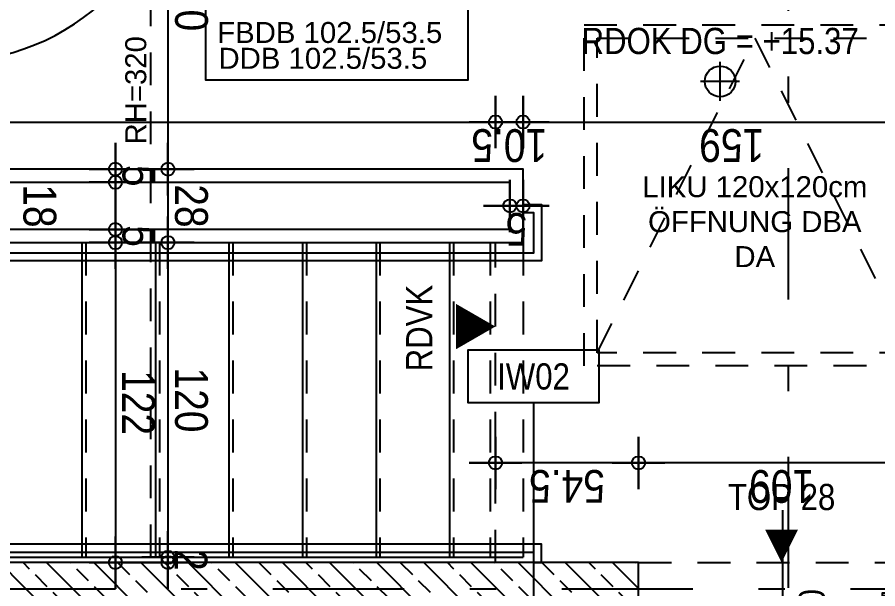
# Model space of a CAD drawing. Header units: millimetres. Extents: x 2870 to 2935, y 1632 to 1744.
# Drawn here: x 2920.574 to 2923.852, y 1671.596 to 1673.775 of the extents above; entities that cross this region are included whole.
import ezdxf
from ezdxf.enums import TextEntityAlignment as Align

# ---------------------------------------------------------------- set-up
doc = ezdxf.new("R2010")
doc.units = ezdxf.units.MM
doc.linetypes.add('HIDDEN2', pattern=[0.1875, 0.125, -0.0625])
doc.linetypes.add('STRICHPUNKT', pattern=[1, 0.5, -0.25, 0, -0.25])
for name, color, linetype in [('00-TXT---------M0', 8, 'Continuous'), ('01-SYM-G00-L05-Aufbauten', 8, 'Continuous'), ('01-SYM-G00-L05-M0', 8, 'Continuous'), ('01-TXT---------M0', 1, 'Continuous'), ('01-TXT-G00-L05-M0', 1, 'Continuous'), ('02-AXO-G00-L05-M0', 8, 'STRICHPUNKT'), ('02-DIM-G00-L05-ACHSEN', 8, 'Continuous'), ('02-DIM-G00-L05-M0', 8, 'Continuous'), ('02-DIM-G00-L05-ROHBAU', 8, 'Continuous'), ('02-FIL-G00-L05-STB', 8, 'Continuous'), ('02-HID-G00-L05-M0', 8, 'HIDDEN2'), ('02-TWA---------M0', 4, 'Continuous'), ('02-TWA-G00-L05-M0', 4, 'Continuous'), ('02-TXT-G00-L05-M0', 8, 'Continuous'), ('02-ZWA---------M0', 2, 'Continuous'), ('03-HID-G00-L05-M0', 8, 'HIDDEN2'), ('03-TXT-G00-L05-M0', 8, 'Continuous'), ('05-STO---------M0', 1, 'Continuous'), ('05-SYM---------M0', 8, 'Continuous'), ('05-SYM-G00-L05-M0', 8, 'Continuous'), ('05-TXT--------M0', 8, 'Continuous'), ('05-TXT-G00-L05-M0', 8, 'Continuous'), ('06-SYM-G00-L05-M0', 8, 'Continuous')]:
    doc.layers.add(name, color=color, linetype=linetype)
doc.layers.add('05_HLP---------M0', color=6, linetype='Continuous', plot=False)
doc.styles.add('ARIAL', font='arial.ttf', dxfattribs={"width": 0.85})
doc.styles.get("Standard").update_dxf_attribs({"font": 'arial.ttf'})
doc.dimstyles.new('pp chromy&schneider', dxfattribs={"dimscale": 0.005, "dimtxt": 25, "dimasz": 10, "dimexe": 0, "dimexo": 0, "dimgap": 5, "dimtad": 1, "dimdec": 1, "dimlfac": 100, "dimrnd": 0.1, "dimzin": 9, "dimdsep": 46, "dimtxsty": 'ARIAL', "dimblk": 'c&s kote', "dimcen": 0, "dimse1": 1, "dimse2": 1, "dimclrd": 8, "dimclrt": 8, "dimadec": 0, "dimazin": 0, "dimtfac": 0.75, "dimtdec": 1, "dimtix": 1, "dimtmove": 2, "dimatfit": 0, "dimldrblk": 'NONE', "dimfxl": 1, "dimtolj": 1, "dimlwd": -1, "dimarcsym": 0})

# ---------------------------------------------------------------- blocks, each defined once
blk = doc.blocks.new('WET')
at = {"layer": '02-TWA---------M0'}
for points in [[(-0.545, 0), (-0.545, 0.2)], [(0.545, 0), (0.545, 0.2)]]:
    blk.add_lwpolyline(points, dxfattribs=at)
at = {"layer": '02-ZWA---------M0'}
for points in [[(-0.545, 0), (-0.545, -0.07)], [(0.545, 0), (0.545, -0.07)]]:
    blk.add_lwpolyline(points, dxfattribs=at)
at = {"layer": '05-STO---------M0'}
for points in [[(-0.54, 0.058), (-0.52, 0.058), (-0.52, 0.063, 0.414214), (-0.525, 0.068), (-0.545, 0.068)], [(0.54, 0.058), (0.52, 0.058), (0.52, 0.063, -0.414214), (0.525, 0.068), (0.545, 0.068)], [(-0.54, -0.01), (-0.52, -0.01), (-0.52, -0.015, -0.414214), (-0.525, -0.02), (-0.545, -0.02)], [(0.54, -0.01), (0.52, -0.01), (0.52, -0.015, 0.414214), (0.525, -0.02), (0.545, -0.02)]]:
    blk.add_lwpolyline(points, format="xyb", close=True, dxfattribs=at)
for points in [[(-0.464, -0.01), (-0.54, -0.01), (-0.54, 0.058), (-0.45, 0.058), (-0.45, 0.058), (-0.45, 0.058), (-0.45, 0.0195), (-0.464, 0.0195), (-0.464, -0.01)], [(0.464, -0.01), (0.54, -0.01), (0.54, 0.058), (0.45, 0.058), (0.45, 0.058), (0.45, 0.058), (0.45, 0.0195), (0.464, 0.0195), (0.464, -0.01)]]:
    blk.add_lwpolyline(points, dxfattribs=at)
at = {"layer": '05-SYM---------M0'}
for p, q in [((-0.422, -0.908), (-0.392, -0.908)), ((-0.422, -0.928), (-0.392, -0.928))]:
    blk.add_line(p, q, dxfattribs=at)
for points in [[(0.545, 0.018), (-0.545, 0.018)], [(-0.432, -0.061), (-0.432, -0.061), (-0.452, -0.061), (-0.452, -0.046), (-0.476, -0.046), (-0.476, -0.032), (-0.496, -0.032), (-0.496, -0.982), (-0.476, -0.982), (-0.476, -0.968), (-0.452, -0.968), (-0.452, -0.953), (-0.432, -0.953), (-0.432, -0.061)], [(-0.491, -0.021), (-0.481, -0.021)], [(-0.486, -0.026), (-0.486, -0.016)], [(-0.506, -0.928), (-0.562, -0.928), (-0.562, -0.793)], [(-0.542, -0.793), (-0.562, -0.793)], [(-0.506, -0.908), (-0.542, -0.908), (-0.542, -0.793)], [(-0.496, -0.9455), (-0.506, -0.9455), (-0.506, -0.8905), (-0.496, -0.8905)], [(-0.432, -0.9455), (-0.422, -0.9455), (-0.422, -0.8905), (-0.432, -0.8905)], [(-0.392, -0.9455), (-0.382, -0.9455), (-0.382, -0.8905), (-0.392, -0.8905)], [(-0.392, -0.9455), (-0.392, -0.8905)]]:
    blk.add_lwpolyline(points, dxfattribs=at)
at = {"layer": '05-SYM---------M0', "linetype": 'HIDDEN2', "ltscale": 0.2}
blk.add_lwpolyline([(-0.496, -0.142), (-0.546, -0.142), (-0.546, -0.432), (-0.496, -0.432)], close=True, dxfattribs=at)
at = {"layer": '05-SYM---------M0'}
blk.add_circle((-0.486, -0.021), 0.01, dxfattribs=at)
blk.add_arc((-0.486, -0.021), 0.9611, 269.4038, 0.6558, dxfattribs=at)
at = {"layer": '05_HLP---------M0'}
for p, q in [((0.401, 0.043), (0.401, 0.073)), ((0.421, 0.043), (0.421, 0.073))]:
    blk.add_line(p, q, dxfattribs=at)
for points in [[(0.4385, 0.073), (0.4385, 0.083), (0.3835, 0.083), (0.3835, 0.073)], [(0.4385, 0.073), (0.3835, 0.073)], [(-0.446, 0.033), (-0.446, 0.033), (-0.446, 0.013), (-0.461, 0.013), (-0.461, -0.011), (-0.475, -0.011), (-0.475, -0.031), (0.475, -0.031), (0.475, -0.011), (0.461, -0.011), (0.461, 0.013), (0.446, 0.013), (0.446, 0.033), (-0.446, 0.033)], [(0.4385, 0.033), (0.4385, 0.043), (0.3835, 0.043), (0.3835, 0.033)], [(0.4385, -0.031), (0.4385, -0.041), (0.3835, -0.041), (0.3835, -0.031)], [(0.421, -0.041), (0.421, -0.097), (0.286, -0.097)], [(0.401, -0.041), (0.401, -0.077), (0.286, -0.077)], [(0.286, -0.077), (0.286, -0.097)]]:
    blk.add_lwpolyline(points, dxfattribs=at)
blk = doc.blocks.new('05-TXT')
at = {"layer": '05-TXT--------M0'}
blk.add_line((-0.4, 0), (0.4, 0), dxfattribs=at)
at = {"layer": '05-TXT--------M0', "color": 8, "style": 'ARIAL', "width": 0.85}
blk.add_attdef('BREITE', text='', height=0.1, dxfattribs=at).set_placement((0, 0.05), align=Align.CENTER)
blk.add_attdef('HÖHE', text='', height=0.1, rotation=360, dxfattribs=at).set_placement((0, -0.06), align=Align.TOP_CENTER)
blk = doc.blocks.new('00-top')
blk.add_lwpolyline([(0, 0, 0, 0.125, 0), (-0.125, 0, 0.125, 0.125, 0)], format="xyseb")
at = {"layer": '01-TXT---------M0', "color": 8, "style": 'ARIAL', "width": 0.85}
for tag, p in [('NUMBER', (-0.3, 0)), ('TOP', (-0.65, 0))]:
    blk.add_attdef(tag, text='', height=0.1, rotation=90, dxfattribs=at).set_placement(p, align=Align.MIDDLE_CENTER)
blk = doc.blocks.new('BodenWandaufbau')
blk.add_line((0.5972, -0.3907), (0.5972, -1.8107))
blk.add_lwpolyline([(0.5972, -0.3907), (0.8472, -0.3907), (0.8472, -0.1907), (0.3472, -0.1907), (0.3472, -0.3907)], close=True)
at = {"layer": '01-TXT---------M0', "color": 0, "style": 'ARIAL', "width": 0.85}
blk.add_attdef('NR', text='', height=0.1, rotation=0, dxfattribs=at).set_placement((0.5972, -0.2907), align=Align.MIDDLE)
blk = doc.blocks.new('c&s kote')
at = {"color": 8}
for p, q in [((0, -2), (0, 2)), ((0, 2), (0, -2)), ((-2, 0), (2, 0)), ((2, 0), (-2, 0))]:
    blk.add_line(p, q, dxfattribs=at)
blk.add_circle((0, 0), 0.5, dxfattribs=at)
blk = doc.blocks.new('*D994')
at = {"layer": '02-DIM-G00-L05-ROHBAU', "color": 8, "transparency": 16777216}
blk.add_line((2921.1485, 1674.4458), (2921.1485, 1673.2458), dxfattribs=at)
at = {"layer": '02-DIM-G00-L05-ROHBAU', "color": 8, "transparency": 16777216, "xscale": 0.05, "yscale": 0.05, "zscale": 0.05}
for p, rotation in [((2921.1485, 1674.4958), 90), ((2921.1485, 1673.1958), 270)]:
    blk.add_blockref('c&s kote', p, dxfattribs=dict(at, rotation=rotation))
at = {"layer": '02-DIM-G00-L05-ROHBAU', "color": 8, "transparency": 16777216, "insert": (2921.2374, 1673.8458), "char_height": 0.125, "attachment_point": 5, "rotation": 270, "style": 'ARIAL'}
blk.add_mtext('\\A1;130', dxfattribs=at)
blk = doc.blocks.new('_None')
blk = doc.blocks.new('*D995')
at = {"layer": '02-DIM-G00-L05-ROHBAU', "color": 8, "transparency": 16777216}
blk.add_line((2921.1485, 1673.1458), (2921.1485, 1672.9658), dxfattribs=at)
at = {"layer": '02-DIM-G00-L05-ROHBAU', "color": 8, "transparency": 16777216, "xscale": 0.05, "yscale": 0.05, "zscale": 0.05}
for p, rotation in [((2921.1485, 1673.1958), 90), ((2921.1485, 1672.9158), 270)]:
    blk.add_blockref('c&s kote', p, dxfattribs=dict(at, rotation=rotation))
at = {"layer": '02-DIM-G00-L05-ROHBAU', "color": 8, "transparency": 16777216, "insert": (2921.2373, 1673.0558), "char_height": 0.125, "attachment_point": 5, "rotation": 270, "style": 'ARIAL'}
blk.add_mtext('\\A1;28', dxfattribs=at)
blk = doc.blocks.new('*D996')
at = {"layer": '02-DIM-G00-L05-ROHBAU', "color": 8, "transparency": 16777216}
blk.add_line((2921.1485, 1672.8658), (2921.1485, 1671.7658), dxfattribs=at)
at = {"layer": '02-DIM-G00-L05-ROHBAU', "color": 8, "transparency": 16777216, "xscale": 0.05, "yscale": 0.05, "zscale": 0.05}
for p, rotation in [((2921.1485, 1672.9158), 90), ((2921.1485, 1671.7158), 270)]:
    blk.add_blockref('c&s kote', p, dxfattribs=dict(at, rotation=rotation))
at = {"layer": '02-DIM-G00-L05-ROHBAU', "color": 8, "transparency": 16777216, "insert": (2921.2373, 1672.3158), "char_height": 0.125, "attachment_point": 5, "rotation": 270, "style": 'ARIAL'}
blk.add_mtext('\\A1;120', dxfattribs=at)
blk = doc.blocks.new('01-hk4')
blk.add_lwpolyline([(0, 0, 0, 0.270625, 0), (0, 0.234375, 0.270625, 0.270625, 0)], format="xyseb")
at = {"layer": '00-TXT---------M0', "color": 8, "style": 'ARIAL', "width": 0.85}
blk.add_attdef('HEIGHT', text='', height=0.1, dxfattribs=at).set_placement((0, 0.35), align=Align.CENTER)
blk = doc.blocks.new('*D1146')
at = {"layer": '02-DIM-G00-L05-ACHSEN', "color": 8, "transparency": 16777216}
blk.add_arc((2930.7611, 1688.3358), 0.3783, 7.5792, 82.4208, dxfattribs=at)
at = {"layer": '02-DIM-G00-L05-ACHSEN', "color": 8, "transparency": 16777216, "xscale": 0.05, "yscale": 0.05, "zscale": 0.05}
for p, rotation in [((2930.7611, 1688.714), 176.2103799030718), ((2931.1394, 1688.3358), 273.7896200982607)]:
    blk.add_blockref('c&s kote', p, dxfattribs=dict(at, rotation=rotation))
at = {"layer": '02-DIM-G00-L05-ACHSEN', "color": 8, "transparency": 16777216, "insert": (2931.0914, 1688.666), "char_height": 0.125, "attachment_point": 5, "rotation": 315, "style": 'ARIAL'}
blk.add_mtext('\\A1;90.00°', dxfattribs=at)
blk = doc.blocks.new('*D1185')
at = {"layer": '02-DIM-G00-L05-ACHSEN', "color": 8, "transparency": 16777216}
blk.add_arc((2902.5911, 1658.9424), 0.9465, 182.3395, 266.973, dxfattribs=at)
at = {"layer": '02-DIM-G00-L05-ACHSEN', "color": 8, "transparency": 16777216, "xscale": 0.05, "yscale": 0.05, "zscale": 0.05}
for p, rotation in [((2901.6447, 1658.9538), 90.82598231942208), ((2902.5911, 1657.9959), 358.4865013265444)]:
    blk.add_blockref('c&s kote', p, dxfattribs=dict(at, rotation=rotation))
at = {"layer": '02-DIM-G00-L05-ACHSEN', "color": 8, "transparency": 16777216, "insert": (2901.981, 1658.3396), "char_height": 0.125, "attachment_point": 5, "rotation": 314.6562, "style": 'ARIAL'}
blk.add_mtext('\\A1;90.69°', dxfattribs=at)
blk = doc.blocks.new('*D1186')
at = {"layer": '02-DIM-G00-L05-ACHSEN', "color": 8, "transparency": 16777216}
blk.add_arc((2930.7611, 1658.6044), 0.9163, 273.127, 356.1855, dxfattribs=at)
at = {"layer": '02-DIM-G00-L05-ACHSEN', "color": 8, "transparency": 16777216, "xscale": 0.05, "yscale": 0.05, "zscale": 0.05}
for p, rotation in [((2931.6773, 1658.5934), 87.74900272405888), ((2930.7611, 1657.6881), 181.5634809221948)]:
    blk.add_blockref('c&s kote', p, dxfattribs=dict(at, rotation=rotation))
at = {"layer": '02-DIM-G00-L05-ACHSEN', "color": 8, "transparency": 16777216, "insert": (2931.4676, 1657.8894), "char_height": 0.125, "attachment_point": 5, "rotation": 224.6562, "style": 'ARIAL'}
blk.add_mtext('\\A1;89.31°', dxfattribs=at)
blk = doc.blocks.new('01-HK2')
for p, q in [((0, -0.098), (0, 0.098)), ((0.098, 0), (-0.098, 0))]:
    blk.add_line(p, q)
blk.add_circle((0, 0), 0.0773)
at = {"layer": '01-TXT---------M0', "color": 8, "style": 'ARIAL', "width": 0.85}
blk.add_attdef('HEIGHT', text='', height=0.1, rotation=360, dxfattribs=at).set_placement((0, 0.132), align=Align.BOTTOM_CENTER)
blk = doc.blocks.new('TÜR-BLOCKZARGE-SCHACHT_100')
at = {"layer": '05-STO---------M0'}
for points in [[(-0.44, 0), (-0.49, 0), (-0.49, -0.1), (-0.425, -0.1), (-0.425, -0.1), (-0.425, -0.1), (-0.425, -0.069), (-0.44, -0.069), (-0.44, 0)], [(0.44, 0), (0.49, 0), (0.49, -0.1), (0.425, -0.1), (0.425, -0.1), (0.425, -0.1), (0.425, -0.069), (0.44, -0.069), (0.44, 0)]]:
    blk.add_lwpolyline(points, dxfattribs=at)
at = {"layer": '05-SYM---------M0'}
for points in [[(0.3656, 0.0134), (0.3656, 0.0134), (0.3656, 0.0134), (0.3656, 0.0134), (0.4296, 0.0134), (0.4296, 0.0134), (0.4296, 0.0134), (0.4296, 0.8874), (0.4296, 0.8874), (0.4296, 0.8874), (0.3656, 0.8874), (0.3656, 0.8874), (0.3656, 0.8874), (0.3656, 0.0134)], [(0.445, 0.0104), (0.435, 0.0104)], [(0.44, 0.0154), (0.44, 0.0054)]]:
    blk.add_lwpolyline(points, dxfattribs=at)
for points in [[(-0.49, 0), (-0.5, 0), (-0.5, -0.1), (-0.49, -0.1)], [(0.49, 0), (0.5, 0), (0.5, -0.1), (0.49, -0.1)]]:
    blk.add_lwpolyline(points, close=True, dxfattribs=at)
blk.add_circle((0.44, 0.0104), 0.01, dxfattribs=at)
blk.add_arc((0.44, 0.0104), 0.8802, 94.8491, 184.8491, dxfattribs=at)
at = {"layer": '05_HLP---------M0'}
blk.add_lwpolyline([(0.437, -0.064), (0.437, -0.064), (0.437, -0.064), (0.437, -0.064), (0.437, 0), (0.437, 0), (0.437, 0), (-0.437, 0), (-0.437, 0), (-0.437, 0), (-0.437, -0.064), (-0.437, -0.064), (-0.437, -0.064), (0.437, -0.064)], dxfattribs=at)
blk = doc.blocks.new('*D1515')
at = {"layer": '02-DIM-G00-L05-ROHBAU', "color": 8, "transparency": 16777216}
blk.add_line((2923.9811, 1672.0758), (2922.9911, 1672.0758), dxfattribs=at)
at = {"layer": '02-DIM-G00-L05-ROHBAU', "color": 8, "transparency": 16777216, "xscale": 0.05, "yscale": 0.05, "zscale": 0.05, "rotation": 180}
blk.add_blockref('c&s kote', (2922.9411, 1672.0758), dxfattribs=at)
at = {"layer": '02-DIM-G00-L05-ROHBAU', "color": 8, "transparency": 16777216, "xscale": 0.05, "yscale": 0.05, "zscale": 0.05}
blk.add_blockref('c&s kote', (2924.0311, 1672.0758), dxfattribs=at)
at = {"layer": '02-DIM-G00-L05-ROHBAU', "color": 8, "transparency": 16777216, "insert": (2923.4861, 1671.9869), "char_height": 0.125, "attachment_point": 5, "rotation": 180, "style": 'ARIAL'}
blk.add_mtext('\\A1;109', dxfattribs=at)
blk = doc.blocks.new('*D1516')
at = {"layer": '02-DIM-G00-L05-ROHBAU', "color": 8, "transparency": 16777216}
blk.add_line((2922.8911, 1672.0758), (2922.4461, 1672.0758), dxfattribs=at)
at = {"layer": '02-DIM-G00-L05-ROHBAU', "color": 8, "transparency": 16777216, "xscale": 0.05, "yscale": 0.05, "zscale": 0.05, "rotation": 180}
blk.add_blockref('c&s kote', (2922.3961, 1672.0758), dxfattribs=at)
at = {"layer": '02-DIM-G00-L05-ROHBAU', "color": 8, "transparency": 16777216, "xscale": 0.05, "yscale": 0.05, "zscale": 0.05}
blk.add_blockref('c&s kote', (2922.9411, 1672.0758), dxfattribs=at)
at = {"layer": '02-DIM-G00-L05-ROHBAU', "color": 8, "transparency": 16777216, "insert": (2922.6686, 1671.9872), "char_height": 0.125, "attachment_point": 5, "rotation": 180, "style": 'ARIAL'}
blk.add_mtext('\\A1;54.5', dxfattribs=at)
blk = doc.blocks.new('*D1517')
at = {"layer": '02-DIM-G00-L05-ROHBAU', "color": 8, "transparency": 16777216}
blk.add_line((2917.5611, 1673.3758), (2922.3461, 1673.3758), dxfattribs=at)
at = {"layer": '02-DIM-G00-L05-ROHBAU', "color": 8, "transparency": 16777216, "xscale": 0.05, "yscale": 0.05, "zscale": 0.05, "rotation": 180}
blk.add_blockref('c&s kote', (2917.5111, 1673.3758), dxfattribs=at)
at = {"layer": '02-DIM-G00-L05-ROHBAU', "color": 8, "transparency": 16777216, "xscale": 0.05, "yscale": 0.05, "zscale": 0.05}
blk.add_blockref('c&s kote', (2922.3961, 1673.3758), dxfattribs=at)
at = {"layer": '02-DIM-G00-L05-ROHBAU', "color": 8, "transparency": 16777216, "insert": (2919.9536, 1673.2869), "char_height": 0.125, "attachment_point": 5, "rotation": 180, "style": 'ARIAL'}
blk.add_mtext('\\A1;488.5', dxfattribs=at)
blk = doc.blocks.new('*D1518')
at = {"layer": '02-DIM-G00-L05-ROHBAU', "color": 8, "transparency": 16777216}
for p, q in [((2922.3461, 1673.3758), (2922.2961, 1673.3758)), ((2922.3961, 1673.3758), (2922.5011, 1673.3758)), ((2922.5511, 1673.3758), (2922.6011, 1673.3758))]:
    blk.add_line(p, q, dxfattribs=at)
at = {"layer": '02-DIM-G00-L05-ROHBAU', "color": 8, "transparency": 16777216, "xscale": 0.05, "yscale": 0.05, "zscale": 0.05}
blk.add_blockref('c&s kote', (2922.3961, 1673.3758), dxfattribs=at)
at = {"layer": '02-DIM-G00-L05-ROHBAU', "color": 8, "transparency": 16777216, "xscale": 0.05, "yscale": 0.05, "zscale": 0.05, "rotation": 180}
blk.add_blockref('c&s kote', (2922.5011, 1673.3758), dxfattribs=at)
at = {"layer": '02-DIM-G00-L05-ROHBAU', "color": 8, "transparency": 16777216, "insert": (2922.4486, 1673.2869), "char_height": 0.125, "attachment_point": 5, "rotation": 180, "style": 'ARIAL'}
blk.add_mtext('\\A1;10.5', dxfattribs=at)
blk = doc.blocks.new('*D1519')
at = {"layer": '02-DIM-G00-L05-ROHBAU', "color": 8, "transparency": 16777216}
blk.add_line((2922.5511, 1673.3758), (2924.0411, 1673.3758), dxfattribs=at)
at = {"layer": '02-DIM-G00-L05-ROHBAU', "color": 8, "transparency": 16777216, "xscale": 0.05, "yscale": 0.05, "zscale": 0.05, "rotation": 180}
blk.add_blockref('c&s kote', (2922.5011, 1673.3758), dxfattribs=at)
at = {"layer": '02-DIM-G00-L05-ROHBAU', "color": 8, "transparency": 16777216, "xscale": 0.05, "yscale": 0.05, "zscale": 0.05}
blk.add_blockref('c&s kote', (2924.0911, 1673.3758), dxfattribs=at)
at = {"layer": '02-DIM-G00-L05-ROHBAU', "color": 8, "transparency": 16777216, "insert": (2923.2961, 1673.2869), "char_height": 0.125, "attachment_point": 5, "rotation": 180, "style": 'ARIAL'}
blk.add_mtext('\\A1;159', dxfattribs=at)
blk = doc.blocks.new('*D1520')
at = {"layer": '02-DIM-G00-L05-M0', "color": 8, "transparency": 16777216}
for p, q in [((2922.4011, 1673.0558), (2922.3511, 1673.0558)), ((2922.4511, 1673.0558), (2922.5011, 1673.0558)), ((2922.5511, 1673.0558), (2922.6011, 1673.0558))]:
    blk.add_line(p, q, dxfattribs=at)
at = {"layer": '02-DIM-G00-L05-M0', "color": 8, "transparency": 16777216, "xscale": 0.05, "yscale": 0.05, "zscale": 0.05}
blk.add_blockref('c&s kote', (2922.4511, 1673.0558), dxfattribs=at)
at = {"layer": '02-DIM-G00-L05-M0', "color": 8, "transparency": 16777216, "xscale": 0.05, "yscale": 0.05, "zscale": 0.05, "rotation": 180}
blk.add_blockref('c&s kote', (2922.5011, 1673.0558), dxfattribs=at)
at = {"layer": '02-DIM-G00-L05-M0', "color": 8, "transparency": 16777216, "insert": (2922.4761, 1672.9672), "char_height": 0.125, "attachment_point": 5, "rotation": 180, "style": 'ARIAL'}
blk.add_mtext('\\A1;5', dxfattribs=at)
blk = doc.blocks.new('*D1521')
at = {"layer": '02-DIM-G00-L05-M0', "color": 8, "transparency": 16777216}
for p, q in [((2920.9485, 1673.2458), (2920.9485, 1673.2958)), ((2920.9485, 1673.1958), (2920.9485, 1673.1458)), ((2920.9485, 1673.0958), (2920.9485, 1673.0458))]:
    blk.add_line(p, q, dxfattribs=at)
at = {"layer": '02-DIM-G00-L05-M0', "color": 8, "transparency": 16777216, "xscale": 0.05, "yscale": 0.05, "zscale": 0.05}
for p, rotation in [((2920.9485, 1673.1958), 270), ((2920.9485, 1673.1458), 90)]:
    blk.add_blockref('c&s kote', p, dxfattribs=dict(at, rotation=rotation))
at = {"layer": '02-DIM-G00-L05-M0', "color": 8, "transparency": 16777216, "insert": (2921.0371, 1673.1708), "char_height": 0.125, "attachment_point": 5, "rotation": 270, "style": 'ARIAL'}
blk.add_mtext('\\A1;5', dxfattribs=at)
blk = doc.blocks.new('*D1522')
at = {"layer": '02-DIM-G00-L05-M0', "color": 8, "transparency": 16777216}
blk.add_line((2920.9485, 1673.0958), (2920.9485, 1673.0158), dxfattribs=at)
at = {"layer": '02-DIM-G00-L05-M0', "color": 8, "transparency": 16777216, "xscale": 0.05, "yscale": 0.05, "zscale": 0.05}
for p, rotation in [((2920.9485, 1673.1458), 89.99999999999999), ((2920.9485, 1672.9658), 270)]:
    blk.add_blockref('c&s kote', p, dxfattribs=dict(at, rotation=rotation))
at = {"layer": '02-DIM-G00-L05-M0', "color": 8, "transparency": 16777216, "insert": (2920.6597, 1673.0558), "char_height": 0.125, "attachment_point": 5, "rotation": 270, "style": 'ARIAL'}
blk.add_mtext('\\A1;18', dxfattribs=at)
blk = doc.blocks.new('*D1523')
at = {"layer": '02-DIM-G00-L05-M0', "color": 8, "transparency": 16777216}
for p, q in [((2920.9485, 1673.0158), (2920.9485, 1673.0658)), ((2920.9485, 1672.9658), (2920.9485, 1672.9158)), ((2920.9485, 1672.8658), (2920.9485, 1672.8158))]:
    blk.add_line(p, q, dxfattribs=at)
at = {"layer": '02-DIM-G00-L05-M0', "color": 8, "transparency": 16777216, "xscale": 0.05, "yscale": 0.05, "zscale": 0.05}
for p, rotation in [((2920.9485, 1672.9658), 270), ((2920.9485, 1672.9158), 89.99999999999999)]:
    blk.add_blockref('c&s kote', p, dxfattribs=dict(at, rotation=rotation))
at = {"layer": '02-DIM-G00-L05-M0', "color": 8, "transparency": 16777216, "insert": (2921.0371, 1672.9408), "char_height": 0.125, "attachment_point": 5, "rotation": 270, "style": 'ARIAL'}
blk.add_mtext('\\A1;5', dxfattribs=at)
blk = doc.blocks.new('*D1524')
at = {"layer": '02-DIM-G00-L05-M0', "color": 8, "transparency": 16777216}
blk.add_line((2920.9485, 1672.8658), (2920.9485, 1671.7458), dxfattribs=at)
at = {"layer": '02-DIM-G00-L05-M0', "color": 8, "transparency": 16777216, "xscale": 0.05, "yscale": 0.05, "zscale": 0.05}
for p, rotation in [((2920.9485, 1672.9158), 89.99999999999999), ((2920.9485, 1671.6958), 270)]:
    blk.add_blockref('c&s kote', p, dxfattribs=dict(at, rotation=rotation))
at = {"layer": '02-DIM-G00-L05-M0', "color": 8, "transparency": 16777216, "insert": (2921.0362, 1672.3058), "char_height": 0.125, "attachment_point": 5, "rotation": 270, "style": 'ARIAL'}
blk.add_mtext('\\A1;122', dxfattribs=at)
blk = doc.blocks.new('*D1525')
at = {"layer": '02-DIM-G00-L05-ROHBAU', "color": 8, "transparency": 16777216}
for p, q in [((2921.1485, 1671.7658), (2921.1485, 1671.8158)), ((2921.1485, 1671.7158), (2921.1485, 1671.6958)), ((2921.1485, 1671.6458), (2921.1485, 1671.5958))]:
    blk.add_line(p, q, dxfattribs=at)
at = {"layer": '02-DIM-G00-L05-ROHBAU', "color": 8, "transparency": 16777216, "xscale": 0.05, "yscale": 0.05, "zscale": 0.05}
for p, rotation in [((2921.1485, 1671.7158), 270), ((2921.1485, 1671.6958), 90)]:
    blk.add_blockref('c&s kote', p, dxfattribs=dict(at, rotation=rotation))
at = {"layer": '02-DIM-G00-L05-ROHBAU', "color": 8, "transparency": 16777216, "insert": (2921.2362, 1671.7058), "char_height": 0.125, "attachment_point": 5, "rotation": 270, "style": 'ARIAL'}
blk.add_mtext('\\A1;2', dxfattribs=at)

msp = doc.modelspace()

# ---------------------------------------------------------------- hatches: boundary and pattern name
at = {"layer": '02-FIL-G00-L05-STB'}
h = msp.add_hatch(dxfattribs=at)
h.set_pattern_fill('ANSI33', color=256, scale=0.02, angle=197.0465, style=0)
h.set_pattern_definition([(135, (2844.64849, 1628.47577), (-0.08980256, -0.08980256), []), (135, (2844.64849, 1628.56557), (-0.08980256, -0.08980256), [0.0635, -0.03175])])
h.paths.add_polyline_path([(2922.9411, 1671.6958), (2918.8611, 1671.6958), (2918.8611, 1671.4958), (2922.9411, 1671.4958)])

# ---------------------------------------------------------------- linework, layer by layer
at = {"layer": '02-AXO-G00-L05-M0'}
for points in [[(2923.5111, 1690.7995), (2923.5111, 1655.872)], [(2899.5485, 1671.5958), (2933.1611, 1671.5958)]]:
    msp.add_lwpolyline(points, dxfattribs=at)
at = {"layer": '02-HID-G00-L05-M0'}
for points in [[(2922.3961, 1671.6958), (2922.3961, 1672.9158)], [(2922.9411, 1671.6958), (2924.0311, 1671.6958)]]:
    msp.add_lwpolyline(points, dxfattribs=at)
at = {"layer": '02-TWA-G00-L05-M0'}
msp.add_line((2922.9411, 1671.6958), (2918.8611, 1671.6958), dxfattribs=at)
at = {"layer": '03-HID-G00-L05-M0'}
for points in [[(2921.0832, 1671.7158), (2921.0832, 1674.4958)], [(2922.784, 1672.4958), (2923.384, 1673.6958), (2923.984, 1672.4958)]]:
    msp.add_lwpolyline(points, dxfattribs=at)
for points in [[(2922.734, 1673.7458), (2924.034, 1673.7458), (2924.034, 1672.4458), (2922.734, 1672.4458)], [(2922.784, 1673.6958), (2923.984, 1673.6958), (2923.984, 1672.4958), (2922.784, 1672.4958)]]:
    msp.add_lwpolyline(points, close=True, dxfattribs=at)
at = {"layer": '03-TXT-G00-L05-M0'}
msp.add_lwpolyline([(2920.7586, 1674.8683), (2921.2918, 1673.8872), (2921.2918, 1673.5372), (2922.2918, 1673.5372), (2922.2918, 1673.8872), (2921.2918, 1673.8872)], dxfattribs=at)
at = {"layer": '06-SYM-G00-L05-M0'}
for points in [[(2918.8611, 1672.9158), (2922.5011, 1672.9158), (2922.5011, 1673.1958), (2917.6411, 1673.1958), (2917.6411, 1673.1458), (2922.4511, 1673.1458), (2922.4511, 1672.9658), (2918.8611, 1672.9658)], [(2922.5011, 1673.0608), (2922.5711, 1673.0608), (2922.5711, 1672.8458), (2918.8611, 1672.8458)], [(2922.5011, 1673.0308), (2922.5411, 1673.0308), (2922.5411, 1672.8758), (2918.8611, 1672.8758)], [(2920.8211, 1672.9158), (2920.8211, 1671.7158)], [(2921.1011, 1672.9158), (2921.1011, 1671.7158)], [(2921.3811, 1672.9158), (2921.3811, 1671.7158)], [(2921.6611, 1672.9158), (2921.6611, 1671.7158)], [(2921.9411, 1672.9158), (2921.9411, 1671.7158)], [(2922.2211, 1672.9158), (2922.2211, 1671.7158)], [(2922.5711, 1671.6958), (2922.5711, 1671.7658), (2918.8611, 1671.7658)], [(2918.8611, 1671.7358), (2922.5411, 1671.7358), (2922.5411, 1671.6958), (2922.5711, 1671.6958)], [(2918.8611, 1671.7158), (2922.5011, 1671.7158)]]:
    msp.add_lwpolyline(points, dxfattribs=at)
at = {"layer": '06-SYM-G00-L05-M0', "linetype": 'HIDDEN2'}
for points in [[(2920.8361, 1672.9158), (2920.8361, 1671.7158)], [(2921.1161, 1672.9158), (2921.1161, 1671.7158)], [(2921.3961, 1672.9158), (2921.3961, 1671.7158)], [(2921.6761, 1672.9158), (2921.6761, 1671.7158)], [(2921.9561, 1672.9158), (2921.9561, 1671.7158)], [(2922.2361, 1672.9158), (2922.2361, 1671.7158)], [(2922.3761, 1672.9158), (2922.3761, 1671.7158)], [(2922.5011, 1672.9158), (2922.5011, 1671.7158)]]:
    msp.add_lwpolyline(points, dxfattribs=at)
at = {"layer": '06-SYM-G00-L05-M0'}
msp.add_lwpolyline([(2918.8611, 1672.2958, 0, 0, 0), (2921.9635, 1672.2958, 0.1, 0, 0), (2922.2298, 1672.2958, 0, 0, 0)], format="xyseb", dxfattribs=at)

# ---------------------------------------------------------------- block references
at = {"layer": '01-SYM-G00-L05-Aufbauten', "rotation": 2.25116098e-08}
msp.add_blockref('BodenWandaufbau', (2921.9439, 1672.6964), dxfattribs=at).add_auto_attribs({'NR': 'IW02'})
at = {"layer": '01-SYM-G00-L05-M0'}
ref = msp.add_blockref('01-HK2', (2923.252, 1673.5306), dxfattribs=dict(at, xscale=0.7575757580343634, yscale=0.7575757580735277, zscale=0.7575757580681661, rotation=1.76090814e-08))
ref.add_attrib('HEIGHT', 'RDOK DG = +15.37', dxfattribs={"layer": '01-TXT---------M0', "color": 8, "height": 0.1, "rotation": 0, "style": 'ARIAL', "width": 0.85}).set_placement((2923.252, 1673.6048), align=Align.BOTTOM_CENTER)
ref = msp.add_blockref('01-hk4', (2922.3958, 1672.5958), dxfattribs=dict(at, xscale=-0.6400000004359815, yscale=0.6400000004301472, zscale=0.6400000004327275, rotation=89.9999920740374))
ref.add_attrib('HEIGHT', 'RDVK', dxfattribs={"layer": '00-TXT---------M0', "color": 8, "extrusion": (0, 0, -1), "height": 0.1, "rotation": 270, "style": 'ARIAL', "text_generation_flag": 2, "width": 0.85}).set_placement((-2922.1855, 1672.5901), align=Align.BOTTOM_CENTER)
ref = msp.add_blockref('00-top', (2923.4861, 1671.6958), dxfattribs=dict(at, rotation=269.9999999499742))
ref.add_attrib('TOP', 'TOP 28', dxfattribs={"layer": '01-TXT---------M0', "color": 8, "height": 0.1, "rotation": 360, "style": 'ARIAL', "width": 0.85}).set_placement((2923.4861, 1671.9458), align=Align.MIDDLE_CENTER)
at = {"layer": '05-SYM-G00-L05-M0'}
for name, p, rotation in [('TÜR-BLOCKZARGE-SCHACHT_100', (2920.7488, 1674.4958), 179.9999999991662), ('WET', (2923.4861, 1671.4958), 359.9999998232422)]:
    msp.add_blockref(name, p, dxfattribs=dict(at, rotation=rotation))
at = {"layer": '05-TXT-G00-L05-M0', "rotation": 89.99999996664945}
msp.add_blockref('05-TXT', (2923.4911, 1671.4958), dxfattribs=at).add_auto_attribs({'BREITE': '90', 'HÖHE': '200'})

# ---------------------------------------------------------------- texts
at = {"layer": '01-TXT-G00-L05-M0', "insert": (2920.9859, 1673.2902), "char_height": 0.08, "width": 1.46, "attachment_point": 1, "rotation": 90}
msp.add_mtext('{\\fArial|b0|i0|c0|p34;RH=320}', dxfattribs=at)
at = {"layer": '02-TXT-G00-L05-M0', "insert": (2923.384, 1672.9958), "char_height": 0.08, "width": 1.7632, "attachment_point": 5}
msp.add_mtext('{\\fArial|b0|i0|c0|p34;LIKU 120x120cm\\PÖFFNUNG DBA\\PDA}', dxfattribs=at)
at = {"layer": '03-TXT-G00-L05-M0', "char_height": 0.08, "width": 0.8986, "attachment_point": 7}
for s, insert in [('{\\fArial|b0|i0|c0|p34;FBDB 102.5/53.5}', (2921.3362, 1673.676)), ('{\\fArial|b0|i0|c0|p34;DDB 102.5/53.5}', (2921.3411, 1673.5775))]:
    msp.add_mtext(s, dxfattribs=dict(at, insert=insert))

# ---------------------------------------------------------------- dimensions: what is measured, and where the dimension line sits
at = {"layer": '02-DIM-G00-L05-ACHSEN'}
for base, line1, line2, picture, middle in [((2931.0887, 1688.5249), ((2899.4719, 1688.3358), (2933.1611, 1688.3358)), ((2930.7611, 1690.7995), (2930.7611, 1655.872)), '*D1146', (2931.0914, 1688.666)), ((2901.7676, 1658.4757), ((2902.5911, 1690.7995), (2902.5911, 1655.872)), ((2899.5485, 1658.9789), (2933.1611, 1658.5756)), '*D1185', (2901.981, 1658.3396)), ((2931.2161, 1657.809), ((2930.7611, 1690.7995), (2930.7611, 1655.872)), ((2899.5485, 1658.9789), (2933.1611, 1658.5756)), '*D1186', (2931.4676, 1657.8894))]:
    dim = msp.add_angular_dim_2l(base=base, line1=line1, line2=line2, dimstyle='pp chromy&schneider', override={"dimzin": 8, "dimadec": 2}, dxfattribs=at)
    dim.commit()
    dim.dimension.update_dxf_attribs({"geometry": picture, "text_midpoint": middle})
at = {"layer": '02-DIM-G00-L05-M0'}
for base, p1, p2, picture, middle in [((2920.9485, 1673.1458), (2922.5011, 1673.1958), (2922.4511, 1673.1458), '*D1521', (2921.0371, 1673.1708)), ((2920.9485, 1672.9158), (2922.4511, 1672.9658), (2922.5011, 1672.9158), '*D1523', (2921.0371, 1672.9408)), ((2920.9485, 1671.6958), (2922.5011, 1672.9158), (2922.2211, 1671.6958), '*D1524', (2921.0362, 1672.3058))]:
    dim = msp.add_linear_dim(base=base, p1=p1, p2=p2, angle=90, dimstyle='pp chromy&schneider', override={"dimzin": 8}, dxfattribs=at)
    dim.commit()
    dim.dimension.update_dxf_attribs({"geometry": picture, "text_midpoint": middle})
dim = msp.add_linear_dim(base=(2920.9485, 1672.9658), p1=(2922.4511, 1673.1458), p2=(2922.4511, 1672.9658), angle=90, dimstyle='pp chromy&schneider', override={"dimzin": 8}, dxfattribs=at)
dim.commit()
dim.dimension.update_dxf_attribs({"geometry": '*D1522', "text_midpoint": (2920.6597, 1673.0558), "dimtype": 160})
dim = msp.add_linear_dim(base=(2922.5011, 1673.0558), p1=(2922.4511, 1672.9658), p2=(2922.5011, 1672.9158), dimstyle='pp chromy&schneider', override={"dimzin": 8}, dxfattribs=at)
dim.commit()
dim.dimension.update_dxf_attribs({"geometry": '*D1520', "text_midpoint": (2922.4761, 1672.9672)})
at = {"layer": '02-DIM-G00-L05-ROHBAU'}
for base, p1, p2, picture, middle in [((2921.1485, 1673.1958), (2924.0911, 1674.4958), (2922.5011, 1673.1958), '*D994', (2921.2374, 1673.8458)), ((2921.1485, 1672.9158), (2922.5011, 1673.1958), (2922.5011, 1672.9158), '*D995', (2921.2373, 1673.0558)), ((2921.1485, 1671.7158), (2922.5011, 1672.9158), (2922.5011, 1671.7158), '*D996', (2921.2373, 1672.3158)), ((2921.1485, 1671.6958), (2922.5011, 1671.7158), (2922.5411, 1671.6958), '*D1525', (2921.2362, 1671.7058))]:
    dim = msp.add_linear_dim(base=base, p1=p1, p2=p2, angle=90, dimstyle='pp chromy&schneider', override={"dimzin": 8}, dxfattribs=at)
    dim.commit()
    dim.dimension.update_dxf_attribs({"geometry": picture, "text_midpoint": middle})
for base, p1, p2, picture, middle in [((2922.3961, 1673.3758), (2917.5111, 1672.9108), (2922.3961, 1672.9158), '*D1517', (2919.9536, 1673.2869)), ((2922.5011, 1673.3758), (2922.3961, 1672.9158), (2922.5011, 1672.9158), '*D1518', (2922.4486, 1673.2869)), ((2924.0911, 1673.3758), (2922.5011, 1672.9158), (2924.0911, 1671.7034), '*D1519', (2923.2961, 1673.2869)), ((2922.3961, 1672.0758), (2922.9411, 1671.6958), (2922.3961, 1672.9158), '*D1516', (2922.6686, 1671.9872)), ((2922.9411, 1672.0758), (2924.0311, 1671.6958), (2922.9411, 1671.6958), '*D1515', (2923.4861, 1671.9869))]:
    dim = msp.add_linear_dim(base=base, p1=p1, p2=p2, dimstyle='pp chromy&schneider', override={"dimzin": 8}, dxfattribs=at)
    dim.commit()
    dim.dimension.update_dxf_attribs({"geometry": picture, "text_midpoint": middle})

doc.saveas('drawing.dxf')
